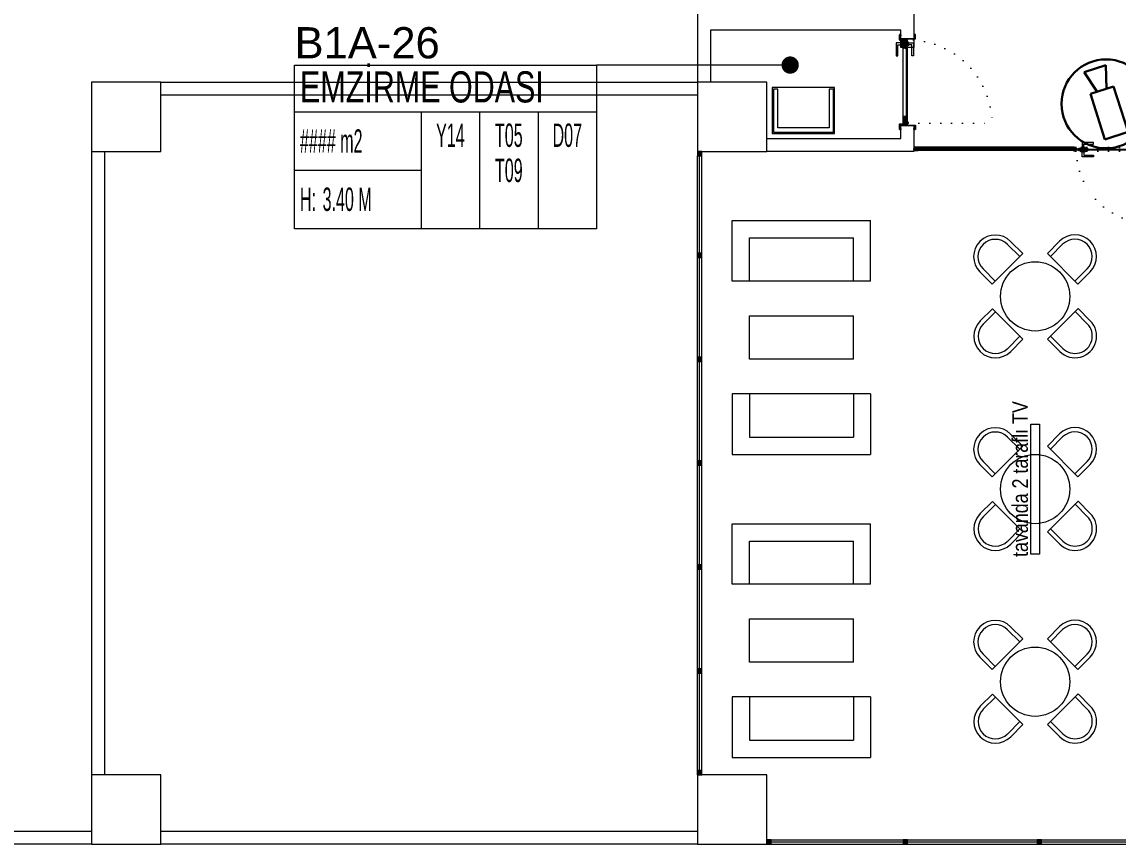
# Model space of a CAD drawing. Header units: metres. Extents: x -13933 to 152404, y -7861 to 21912.
# Drawn here: x 87022 to 88288, y 800 to 1749 of the extents above; entities that cross this region are included whole.
import ezdxf
from ezdxf.enums import TextEntityAlignment as Align

# ---------------------------------------------------------------- set-up
doc = ezdxf.new("R2010")
doc.units = ezdxf.units.M
doc.header["$LTSCALE"] = 100
doc.header["$MEASUREMENT"] = 0
for name, pattern in [('DASHDOT', [1, 0.5, -0.25, 0, -0.25]), ('DOT2', [0.125, 0, -0.125]), ('HIDDEN', [0.375, 0.25, -0.125])]:
    doc.linetypes.add(name, pattern=pattern)
doc.layers.get('0').update_dxf_attribs({"color": 9, "lineweight": 9})
for name, color, linetype, lineweight in [('0 @ 1', 9, 'Continuous', 9), ('00', 9, 'Continuous', 9), ('01', 9, 'Continuous', 9), ('05', 9, 'Continuous', 9), ('06C', 9, 'Continuous', 9), ('06C @ 1', 9, 'Continuous', 9), ('06D', 9, 'Continuous', 9), ('07K', 9, 'Continuous', 9), ('09', 9, 'Continuous', 9), ('10', 9, 'Continuous', 9), ('12', 9, 'Continuous', 9), ('15', 9, 'Continuous', 9), ('20', 9, 'DOT2', 9), ('21_mahal200', 9, 'Continuous', 9), ('E-DAHİLİ DOME KAMERA', 7, 'Continuous', 30)]:
    doc.layers.add(name, color=color, linetype=linetype, lineweight=lineweight)
doc.styles.add('Arial', font='arial.ttf', dxfattribs={"height": 2.5})
doc.styles.add('MuuM_TEXT-STANDART', font='ARIALN.TTF')
doc.dimstyles.new('MuuM_DIM200', dxfattribs={"dimscale": 20, "dimtxt": 2, "dimasz": 1, "dimexe": 1, "dimexo": 1, "dimgap": 1, "dimtad": 1, "dimdec": 1, "dimrnd": 0.5, "dimdsep": 46, "dimtxsty": 'MuuM_TEXT-STANDART', "dimblk": 'ARCHTICK', "dimcen": 0, "dimdle": 0.15, "dimclrd": 256, "dimclre": 256, "dimclrt": 256, "dimadec": 0, "dimazin": 0, "dimtfac": 5, "dimtdec": 1, "dimtix": 1, "dimtmove": 2, "dimatfit": 3, "dimldrblk": 'DOT', "dimfxl": 3, "dimfxlon": 1, "dimtolj": 1, "dimlwd": -1, "dimlwe": -1, "dimarcsym": 0})
pattern_1 = [(225, (-604.72494, -2171.82614), (-0.0883883476, 0.0883883476), []), (135, (-604.72494, -2171.82614), (0.0883883476, 0.0883883476), [])]

# ---------------------------------------------------------------- blocks, each defined once
blk = doc.blocks.new('100_DAHİLİ DOME KAMERA')
at = {"layer": 'E-DAHİLİ DOME KAMERA', "color": 4}
for p, q in [((-1.936, 0.715), (-1.936, -0.689)), ((0.82, 0.715), (-1.936, 0.715)), ((0.82, -0.689), (0.82, 0.715)), ((0.82, 0.294), (2.131, 0.668)), ((2.131, 0.668), (2.131, -0.643)), ((0.82, -0.268), (2.131, -0.643)), ((-1.936, -0.689), (0.82, -0.689))]:
    blk.add_line(p, q, dxfattribs=at)
at = {"layer": 'E-DAHİLİ DOME KAMERA', "color": 4, "linetype": 'Continuous'}
blk.add_circle((0, 0), 2.566, dxfattribs=at)
blk = doc.blocks.new('p-kolon_80x80')
blk.add_lwpolyline([(-40, -40), (40, -40), (40, 40), (-40, 40)], close=True)
blk = doc.blocks.new('1.Bod.Ara.Sitatik Elk')
at = {"layer": '01'}
for p in [(3000, -6990), (3700, -6990), (3000, -7790), (3700, -7790)]:
    blk.add_blockref('p-kolon_80x80', p, dxfattribs=at)
blk = doc.blocks.new('_ArchTick')
at = {"color": 0, "linetype": 'ByBlock', "const_width": 0.15}
blk.add_lwpolyline([(-0.5, -0.5), (0.5, 0.5)], dxfattribs=at)
blk = doc.blocks.new('_Dot')
at = {"color": 0, "linetype": 'ByBlock', "lineweight": -2}
blk.add_line((-0.5, 0), (-1, 0), dxfattribs=at)
at = {"color": 0, "linetype": 'ByBlock', "const_width": 0.5}
blk.add_lwpolyline([(-0.25, 0, 1), (0.25, 0, 1)], format="xyb", close=True, dxfattribs=at)
blk = doc.blocks.new('0_roomno2')
blk.add_lwpolyline([(19.375, -10.5), (0, -10.5), (0, 0), (19.375, 0)], close=True)
for points in [[(0, -3), (19.375, -3)], [(8.125, -3), (8.125, -10.5)], [(11.875, -3), (11.875, -10.5)], [(15.625, -3), (15.625, -10.5)], [(0, -6.75), (8.125, -6.75)]]:
    blk.add_lwpolyline(points)
at = {"style": 'MuuM_TEXT-STANDART', "width": 0.6}
blk.add_text('H:', height=1.5, dxfattribs=at).set_placement((0.35, -8.608), align=Align.MIDDLE_LEFT)
at = {"style": 'Arial'}
blk.add_attdef('ODANO', (0, 1.17), '', height=2, dxfattribs=at)
blk.add_attdef('MEKANADI', text='', height=2, dxfattribs=at).set_placement((0.35, -3), align=Align.BOTTOM_LEFT)
at = {"style": 'MuuM_TEXT-STANDART', "width": 0.6}
for tag, p in [('M2', (0.35, -4.875)), ('TEMIZTAVANYUKSEKLIGI', (1.8, -8.608))]:
    blk.add_attdef(tag, text='', height=1.5, dxfattribs=at).set_placement(p, align=Align.MIDDLE_LEFT)
for tag, p in [('YER01', (10, -4.5)), ('TAVAN01', (13.75, -4.5)), ('DUVAR01', (17.5, -4.5)), ('YER02', (10, -6.75)), ('TAVAN02', (13.75, -6.75)), ('DUVAR02', (17.5, -6.75)), ('YER03', (10, -9)), ('TAVAN03', (13.75, -9)), ('DUVAR03', (17.5, -9))]:
    blk.add_attdef(tag, text='', height=1.5, dxfattribs=at).set_placement(p, align=Align.MIDDLE_CENTER)
blk = doc.blocks.new('p-tef_porsche')
at = {"linetype": 'Continuous', "lineweight": 13}
for p, q in [((-160, -80), (-160, 80)), ((-90, 80), (-160, 80)), ((-90, 80), (-90, -80)), ((40, 80), (40, -80)), ((40, 80), (110, 80)), ((110, -80), (110, 80)), ((-140, -60), (-140, 60)), ((-90, 60), (-140, 60)), ((-50, -60), (-50, 60)), ((0, 60), (-50, 60)), ((0, 60), (0, -60)), ((40, 60), (90, 60)), ((90, -60), (90, 60)), ((-90, -60), (-140, -60)), ((0, -60), (-50, -60)), ((40, -60), (90, -60)), ((-90, -80), (-160, -80)), ((40, -80), (110, -80))]:
    blk.add_line(p, q, dxfattribs=at)
blk = doc.blocks.new('prf-10x10')
blk.add_lwpolyline([(-5, -5), (5, -5), (5, 5), (-5, 5)], close=True)
at = {"color": 255}
blk.add_solid([(-5, -5), (5, -5), (-5, 5), (5, 5)], dxfattribs=at)
at = {"layer": '10'}
blk.add_point((0, 0), dxfattribs=at)
blk = doc.blocks.new('p-dog-ser-720')
at = {"layer": '06D'}
for points in [[(0, 0), (0, 715)], [(5, 0), (5, 715)]]:
    blk.add_lwpolyline(points, dxfattribs=at)
at = {"layer": '15'}
blk.add_lwpolyline([(2.5, 0), (2.5, 715)], dxfattribs=at)
at = {"layer": '10', "xscale": 0.5, "yscale": 0.5, "rotation": 180}
for p in [(2.5, 717.5), (2.5, 600), (2.5, 480), (2.5, 360), (2.5, 240), (2.5, 120), (2.5, 2.5)]:
    blk.add_blockref('prf-10x10', p, dxfattribs=at)
blk = doc.blocks.new('p-dog-ser-620')
at = {"layer": '06D'}
for points in [[(-620, 5), (-5, 5)], [(-620, 0), (-5, 0)]]:
    blk.add_lwpolyline(points, dxfattribs=at)
at = {"layer": '15'}
blk.add_lwpolyline([(-620, 2.5), (-5, 2.5)], dxfattribs=at)
at = {"layer": '10', "xscale": 0.5, "yscale": 0.5, "rotation": 90}
for p in [(-617.5, 2.5), (-460, 2.5), (-305, 2.5), (-155, 2.5), (-2.5, 2.5)]:
    blk.add_blockref('prf-10x10', p, dxfattribs=at)
blk = doc.blocks.new('g-kapı kolu-p')
for points in [[(-5, 0.5), (5, 0.5), (5, 1.5), (-5, 1.5)], [(-2.7, 1.5), (2.7, 1.5), (2.7, 2.4), (-2.7, 2.4)], [(-5, -1.5), (5, -1.5), (5, -0.5), (-5, -0.5)], [(-2.7, -1.5), (2.7, -1.5), (2.7, -2.4), (-2.7, -2.4)]]:
    blk.add_lwpolyline(points, close=True)
for points in [[(11.8, 8.2), (-1, 8.2), (-1, 2.4), (0.9, 2.4), (0.9, 6.3), (11.8, 6.3), (11.8, 8.2)], [(11.8, -8.2), (-1, -8.2), (-1, -2.4), (0.9, -2.4), (0.9, -6.3), (11.8, -6.3), (11.8, -8.2)]]:
    blk.add_lwpolyline(points)
blk = doc.blocks.new('k-cambölme-kapı-p')
at = {"layer": '10'}
h = blk.add_hatch(dxfattribs=at)
h.set_pattern_fill('NET', color=256, angle=135, style=0)
h.set_pattern_definition([(135, (3753.7029, 560.85184), (-0.0883883476, -0.0883883476), []), (225, (3753.7029, 560.85184), (0.0883883476, -0.0883883476), [])])
h.paths.add_polyline_path([(2.1, -0.1), (2.1, 0), (2.1, 0), (2, 0.1), (2, 0.1), (2, 0.1), (2, 0.1), (2, -0.3), (1.9, -0.3), (1.9, -0.4), (1.9, -0.5), (1.7, -0.5), (1.8, -0.3), (1.7, -0.3), (1.5, -0.5), (1.4, -0.5), (1.6, -0.3), (1.6, -0.3), (1.5, -0.3), (1.3, -0.4), (1.3, -0.4), (1.3, -0.5), (1.3, -0.5), (1.3, -0.6), (1.3, -0.3), (1.3, -0.3), (1.2, -0.3), (1.2, -0.5), (1.2, -0.6), (1.2, -0.6), (1.3, -0.6), (3.5, -0.6), (3.5, -0.6), (3.4, -0.4), (3.4, -0.3), (3.4, -0.2), (3.4, -0.2), (3.4, -0.2), (2.7, -0.2), (2.7, -0.2), (2.9, -0.2, -1), (2.9, -0.2)])
h.paths.add_polyline_path([(2, -0.2), (2.1, -0.2), (2.1, -0.2), (2.1, -0.2), (2.1, -0.3), (2.9, -0.3), (2.9, -0.3), (2.6, -0.3), (2.5, -0.3), (2.5, -0.3), (2.5, -0.3), (2.5, -0.3), (2.5, -0.3), (2.4, -0.3), (2.4, -0.3), (2.1, -0.3), (2, -0.1), (2, -0.1), (2, -0.1)], flags=16)
h.paths.add_polyline_path([(2.4, -0.3), (2.5, -0.5), (2.1, -0.5), (2.1, -0.3)], flags=16)
h.paths.add_polyline_path([(2.6, -0.3), (2.9, -0.3), (2.9, -0.3), (3.3, -0.3, 0.166992), (3.3, -0.5), (2.7, -0.5), (2.6, -0.4)], flags=16)
h.paths.add_polyline_path([(3, -0.2), (3, -0.2), (3.3, -0.2, 0.10606), (3.3, -0.3), (3, -0.3)], flags=16)
h = blk.add_hatch(dxfattribs=at)
h.set_pattern_fill('NET', color=256, angle=135, style=0)
h.set_pattern_definition([(45, (474.94443, 2280.71206), (0.0883883476, -0.0883883476), []), (315, (474.94443, 2280.71206), (-0.0883883476, -0.0883883476), [])])
h.paths.add_polyline_path([(87.3, -0.2), (87.3, -0.2), (87.1, -0.2, 1), (87.1, -0.2), (87.9, -0.2), (87.9, 0), (87.9, 0), (88, 0.1), (88, 0.1), (88, 0.1), (88, -0.3), (88.1, -0.3), (88.1, -0.4), (88.1, -0.5), (88.3, -0.5), (88.2, -0.3), (88.3, -0.3), (88.5, -0.5), (88.6, -0.5), (88.4, -0.3), (88.4, -0.3), (88.5, -0.3), (88.7, -0.4), (88.7, -0.4), (88.7, -0.5), (88.7, -0.5), (88.7, -0.6), (88.7, -0.3), (88.7, -0.3), (88.8, -0.3), (88.8, -0.5), (88.8, -0.6), (88.8, -0.6), (88.7, -0.6), (86.5, -0.6), (86.5, -0.6), (86.6, -0.4), (86.6, -0.3), (86.6, -0.2), (86.6, -0.2), (86.6, -0.2)])
h.paths.add_polyline_path([(87.3, -0.5), (87.4, -0.4), (87.4, -0.3), (87.1, -0.3), (87.1, -0.3), (87, -0.3), (87, -0.3), (87, -0.2), (87, -0.2), (86.7, -0.2, -0.292264), (86.7, -0.5)], flags=16)
h.paths.add_polyline_path([(87.5, -0.5), (87.6, -0.5), (87.5, -0.4)], flags=16)
h.paths.add_polyline_path([(87.6, -0.4), (87.7, -0.5), (87.9, -0.5), (87.9, -0.3), (87.6, -0.3)], flags=16)
h.paths.add_polyline_path([(87.6, -0.5), (87.7, -0.6), (87.7, -0.5)], flags=16)
for points in [[(2, -0.3), (2, 2.1), (2.1, 2.1), (2.1, 2.3, 0.414214), (1.9, 2.4), (0.1, 2.4, 0.414214), (0, 2.4), (0, -2.4, 0.414214), (0.1, -2.4), (2.1, -2.4), (2.1, -2.3), (2.1, -2.2), (2.1, -2.2), (2.1, -2.2), (2.1, -2.2), (2.1, -2.2), (2.1, -0.9)], [(88, -0.3), (88, 2.1), (87.9, 2.1), (87.9, 2.3, -0.414214), (88.1, 2.4), (89.9, 2.4, -0.414214), (90, 2.4), (90, -2.4, -0.414214), (89.9, -2.4), (87.9, -2.4), (87.9, -2.3), (87.9, -2.2), (87.9, -2.2), (87.9, -2.2), (87.9, -2.2), (87.9, -2.2), (87.9, -0.9)], [(1.5, -0.3), (1.3, -0.4), (1.3, -0.4), (1.3, -0.5), (1.3, -0.5), (1.3, -0.6), (1.3, -0.3), (1.3, -0.3), (1.2, -0.3), (1.2, -0.5), (1.2, -0.6), (1.2, -0.6), (1.3, -0.6), (3.5, -0.6), (3.5, -0.6), (3.4, -0.4), (3.4, -0.3), (3.4, -0.2), (3.4, -0.2), (3.4, -0.2), (2.7, -0.2), (2.7, -0.2), (2.9, -0.2, -1), (2.9, -0.2, -1)], [(88.5, -0.3), (88.7, -0.4), (88.7, -0.4), (88.7, -0.5), (88.7, -0.5), (88.7, -0.6), (88.7, -0.3), (88.7, -0.3), (88.8, -0.3), (88.8, -0.5), (88.8, -0.6), (88.8, -0.6), (88.7, -0.6), (86.5, -0.6), (86.5, -0.6), (86.6, -0.4), (86.6, -0.3), (86.6, -0.2), (86.6, -0.2), (86.6, -0.2), (87.3, -0.2), (87.3, -0.2), (87.1, -0.2, 1), (87.1, -0.2, 1)], [(86.7, -0.5), (87.3, -0.5), (87.4, -0.4), (87.4, -0.3), (87.1, -0.3), (87.1, -0.3), (87, -0.3), (87, -0.3), (87, -0.2), (87, -0.2), (86.7, -0.2, 1)]]:
    blk.add_lwpolyline(points, format="xyb", dxfattribs=at)
at = {"layer": '10', "linetype": 'DASHDOT', "ltscale": 0.05}
for points in [[(3.2, 3.6), (0.2, 3.6)], [(1.7, 2.1), (1.7, 4.9)], [(6.1, 1.4), (6.1, -0.5)]]:
    blk.add_lwpolyline(points, dxfattribs=at)
at = {"layer": '10'}
for points in [[(1.8, 2.3), (0.2, 2.3), (0.2, 2), (0.4, 2), (0.4, 1.9), (0.2, 1.9), (0.2, 1.2), (0.4, 1.2), (0.4, -0.4), (0.2, -0.4), (0.2, -1.2), (0.4, -1.2), (0.4, -1.4), (0.2, -1.4), (0.2, -2.2), (1.8, -2.2), (1.8, -1.7), (1.6, -1.7), (1.6, -1.6), (1.8, -1.6), (1.8, -1.4), (1.6, -1.4), (1.6, -1.2), (1.7, -1.2), (1.7, -0.8), (1.1, -0.8), (1.1, -0.1), (1.5, -0.1), (1.5, 1.9), (1.6, 2), (1.8, 2), (1.8, 2.3)], [(0.7, 3.6), (0.7, 2.4)], [(0.7, 2.3), (0.7, -0.2), (1.1, -0.2)], [(1.1, 2.4), (1.1, 2.9)], [(1.1, -0.1), (1.1, 2.3)], [(1.5, 1.9), (1.1, 1.9)], [(1.2, 1.9), (1.2, -0.1)], [(2.9, -0.2), (2.1, -0.1), (2.1, 0), (2.1, 0), (2, 0.1), (2, 0.1), (2, 0.1), (2, 0.1)], [(3.8, 0.9), (2.6, 3.2)], [(4.1, 1.3), (2.7, 4)], [(8.1, 0.9), (8.1, 1.3), (4.1, 1.3)], [(5.3, 0.9), (5.3, -0.2)], [(5.5, 1.3), (5.8, 1), (5.8, 0.9)], [(5.6, 0.9), (5.6, -0.2)], [(6.8, 1.3), (6.5, 1), (6.5, 0.9)], [(6.7, 0.9), (6.7, -0.2)], [(7, 0.9), (7, -0.2)], [(87.1, -0.2), (87.9, -0.2), (87.9, 0), (87.9, 0), (88, 0.1), (88, 0.1), (88, 0.1)], [(88.2, 2.3), (89.8, 2.3), (89.8, 2), (89.6, 2), (89.6, 1.9), (89.8, 1.9), (89.8, 1.2), (89.6, 1.2), (89.6, -0.4), (89.8, -0.4), (89.8, -1.2), (89.6, -1.2), (89.6, -1.4), (89.8, -1.4), (89.8, -2.2), (88.2, -2.2), (88.2, -1.7), (88.4, -1.7), (88.4, -1.6), (88.2, -1.6), (88.2, -1.4), (88.4, -1.4), (88.4, -1.2), (88.3, -1.2), (88.3, -0.8), (88.9, -0.8), (88.9, -0.1), (88.5, -0.1), (88.5, 1.9), (88.4, 2), (88.2, 2), (88.2, 2.3)], [(2.1, -0.9), (3.6, -0.9), (3.6, -0.6), (1.2, -0.6), (1.2, -0.3), (2, -0.3)], [(1.6, -0.3), (1.6, -0.3), (1.4, -0.5), (1.5, -0.5), (1.7, -0.3)], [(1.8, -0.3), (1.7, -0.5), (1.9, -0.5), (1.9, -0.4), (1.9, -0.3)], [(3.3, -0.5), (2.7, -0.5), (2.6, -0.4), (2.6, -0.3), (2.9, -0.3), (2.9, -0.3)], [(3.3, -0.3), (3.3, -0.3), (2.9, -0.3)], [(3, -0.3), (3, -0.2), (3, -0.2), (3.3, -0.2)], [(3, -0.3), (3.3, -0.3), (3.3, -0.3)], [(4.1, -0.2), (4.1, -0.5), (8.1, -0.5)], [(8.1, -0.5), (8.1, -0.2)], [(87.9, -0.9), (86.4, -0.9), (86.4, -0.6), (88.8, -0.6), (88.8, -0.3), (88, -0.3)], [(87.6, -0.5), (87.5, -0.4), (87.5, -0.5), (87.6, -0.5)], [(88.2, -0.3), (88.3, -0.5), (88.1, -0.5), (88.1, -0.4), (88.1, -0.3)], [(88.4, -0.3), (88.4, -0.3), (88.6, -0.5), (88.5, -0.5), (88.3, -0.3)]]:
    blk.add_lwpolyline(points, dxfattribs=at)
for points in [[(2, -0.1), (2, -0.1), (2, -0.2), (2.1, -0.2), (2.1, -0.2), (2.1, -0.2), (2.1, -0.3), (2.9, -0.3), (2.9, -0.3), (2.6, -0.3), (2.5, -0.3), (2.5, -0.3), (2.5, -0.3), (2.5, -0.3), (2.5, -0.3), (2.4, -0.3), (2.4, -0.3), (2.1, -0.3), (2, -0.1)], [(2.1, -0.5), (2.1, -0.3), (2.4, -0.3), (2.5, -0.5), (2.5, -0.5)], [(87.9, -0.5), (87.9, -0.3), (87.6, -0.3), (87.6, -0.4), (87.7, -0.5)], [(87.6, -0.5), (87.7, -0.5), (87.7, -0.6)]]:
    blk.add_lwpolyline(points, close=True, dxfattribs=at)
blk.add_circle((1.7, 3.7), 1.02, dxfattribs=at)
for centre, start, end in [((3.6, -0.4), 148.8979, 173.1144), ((3.6, -0.4), 176.143, 214.0649), ((86.4, -0.4), 325.9351, 31.1021)]:
    blk.add_arc(centre, 0.322, start, end, dxfattribs=at)
at = {"layer": '15', "linetype": 'DOT2'}
blk.add_lwpolyline([(2.5, 0.4), (2.5, 85.4)], dxfattribs=at)
at = {"layer": '15'}
blk.add_lwpolyline([(2.6, 0.9), (87.4, 0.9), (87.5, 0.8), (87.5, -0.1), (87.4, -0.2), (2.6, -0.2), (2.6, -0.2), (2.5, -0.1), (2.5, 0.8), (2.6, 0.9)], dxfattribs=at)
at = {"layer": '15', "linetype": 'DOT2'}
blk.add_arc((2.5, 0.4), 85, 0, 90, dxfattribs=at)
at = {"layer": '20'}
for p, q in [((87.9, 2.4), (2.1, 2.4)), ((87.9, 2.1), (2.1, 2.1)), ((87.9, -2.2), (2.1, -2.2)), ((87.9, -2.4), (2.1, -2.4))]:
    blk.add_line(p, q, dxfattribs=at)
at = {"layer": '06C', "xscale": -1}
blk.add_blockref('g-kapı kolu-p', (79.6, 0.4), dxfattribs=at)
blk = doc.blocks.new('p-strahle-alüminyumdoğramaprofili')
at = {"layer": '10'}
h = blk.add_hatch(dxfattribs=at)
h.set_pattern_fill('NET', color=256, angle=315, style=0)
h.set_pattern_definition(pattern_1)
h.paths.add_polyline_path([(-4.6, 2.6), (-4.7, 2.6), (-4.7, 2.8), (-4.7, 2.8), (-4.7, 2.8), (-4.7, 2.9), (-5, 2.9), (-5, 2.8), (-4.9, 2.8), (-5, 2.6), (-5.1, 2.7), (-5.2, 2.3), (-5.1, 2.3), (-5.1, 2.3), (-5, 2.5, 0.2599), (-4.9, 2.3), (-4.7, 2.3, 0.382682)])
h.paths.add_polyline_path([(-4.9, 2.5), (-4.7, 2.5, -2.16717)], flags=16)
h = blk.add_hatch(dxfattribs=at)
h.set_pattern_fill('NET', color=256, angle=315, style=0)
h.set_pattern_definition(pattern_1)
h.paths.add_polyline_path([(-4.6, 0.9), (-4.7, 0.9), (-4.7, 0.8), (-4.7, 0.7), (-4.7, 0.7), (-4.7, 0.6), (-5, 0.6), (-5, 0.7), (-4.9, 0.7), (-5, 0.9), (-5.1, 0.9), (-5.2, 1.2), (-5.1, 1.2), (-5.1, 1.2), (-5, 1, -0.2599), (-4.9, 1.2), (-4.7, 1.2, -0.382682)])
h.paths.add_polyline_path([(-4.9, 1), (-4.7, 1, 2.16717)], flags=16)
h = blk.add_hatch(dxfattribs=at)
h.set_pattern_fill('NET', color=256, angle=315, style=0)
h.set_pattern_definition([(225, (-608.45214, -2173.53612), (-0.0883883476, 0.0883883476), []), (135, (-608.45214, -2173.53612), (0.0883883476, 0.0883883476), [])])
h.paths.add_polyline_path([(-3.5, 2.3), (-3.5, 2.6), (-4.5, 2.6), (-4.5, 2.3)])
h = blk.add_hatch(dxfattribs=at)
h.set_pattern_fill('NET', color=256, angle=315, style=0)
h.set_pattern_definition([(225, (-608.45214, -2180.04526), (-0.0883883476, 0.0883883476), []), (135, (-608.45214, -2180.04526), (0.0883883476, 0.0883883476), [])])
h.paths.add_polyline_path([(-3.5, 0.9), (-3.5, 1.2), (-4.5, 1.2), (-4.5, 0.9)])
h = blk.add_hatch(dxfattribs=at)
h.set_pattern_fill('NET', color=256, angle=315, style=0)
h.set_pattern_definition([(225, (-629.50454, -2177.58922), (-0.0883883476, 0.0883883476), []), (135, (-629.50454, -2177.58922), (0.0883883476, 0.0883883476), [])])
h.paths.add_polyline_path([(0, 0.7), (0, 1.7), (-0.2, 1.7), (-0.2, 0.7)])
for points in [[(-5.1, 2.7), (-5.2, 2.3)], [(-5.1, 0.9), (-5.2, 1.2)], [(-4.9, 3.6), (-4.9, 3.2), (-4.6, 3.2), (-4.6, 2.9), (-4.5, 2.9), (-4.6, 2.6), (-4.7, 2.6), (-4.7, 2.8), (-4.7, 2.8), (-4.7, 2.8), (-4.7, 3), (-5, 3), (-5, 2.8), (-4.9, 2.8), (-5, 2.6), (-5.1, 2.7), (-5.1, 3.8), (-0.1, 3.8)], [(-5, 2.5), (-5.1, 2.3), (-5.1, 2.3)], [(-5, 1), (-5.1, 1.2), (-5.1, 1.2)], [(-4.7, 2.9), (-5, 2.9)], [(-4.7, 0.6), (-5, 0.6)], [(-2.8, 0.2), (-2.7, 0.2), (-2.7, 0), (-4.9, 0), (-4.9, 0.2), (-4.6, 0.2), (-4.6, 0.7), (-2.7, 0.7)], [(-4.5, 2.9), (-4.5, 2.9), (-4.5, 2.3)], [(-4.5, 0.9), (-4.5, 0.9), (-4.5, 1.3)], [(-3.5, 2.3), (-3.5, 2.6)], [(-3.5, 1.3), (-3.5, 0.9)], [(-2.1, 0.9), (-2.1, 2.6)], [(-0.2, 0.7), (0, 0.7), (0, 1.7)], [(-0.2, 1.7), (0, 1.7)]]:
    blk.add_lwpolyline(points, dxfattribs=at)
for points in [[(-0.2, 2.7), (-0.2, 2.2), (0, 2.2), (0, 2.1), (-0.2, 2.1), (-0.2, 0.4), (0, 0.4), (0, 0), (-0.1, 0), (-0.1, -0.2), (-5.1, -0.2), (-5.1, 0.9), (-5, 0.9), (-4.9, 0.7), (-5, 0.7), (-5, 0.3), (-4.7, 0.3), (-4.7, 0.9), (-4.6, 0.9), (-4.5, 0.9), (-1.3, 0.9), (-1.2, 1.2), (-0.9, 1.2), (-0.9, 0.6), (-0.6, 0.6), (-0.6, 2.7)], [(-2, 0.8), (-1.4, 0.8), (-1.4, 0.1), (-1.3, 0), (-1.3, 0), (-2.1, 0), (-2.1, 0.1), (-2, 0.2)]]:
    blk.add_lwpolyline(points, close=True, dxfattribs=at)
for points in [[(-0.6, 3.3), (-0.6, 3.6), (-4.9, 3.6), (-4.9, 3.6, 0.561743), (-5, 3.7, 0.595966), (-4.9, 3.6, -2.204878)], [(-4.7, 2.5), (-4.9, 2.5, 1)], [(-4.7, 1), (-4.9, 1, -1)], [(-4.6, 2.9), (-4.5, 3.4, -0.833203), (-4.2, 3.4, -0.447088)], [(-4.5, 2.6), (-1.2, 2.6, -0.414214), (-0.9, 2.2), (-0.9, 1.2)], [(-4.2, 3.4), (-4.2, 3, 0.414214), (-4.1, 2.9), (-0.8, 2.9), (-0.8, 3.6)], [(-2.7, 0.7), (-2.7, 0.3), (-2.8, 0.3, 1), (-2.8, 0.2, -1)], [(-0.1, 3.8), (-0.1, 3.6), (-0.5, 3.6), (-0.5, 3.1, -1), (-0.7, 3.1)], [(-0.7, 3.1, -0.305404), (-0.6, 3.3, -5.773092)]]:
    blk.add_lwpolyline(points, format="xyb", dxfattribs=at)
for centre, radius, start, end in [((-4.7, 2.5), 0.253, 168.6676, 234.1258), ((-4.7, 1.1), 0.253, 125.8742, 191.3324), ((-4.8, 2.4), 0.125, 139.5402, 40.4598), ((-4.8, 1.1), 0.125, 319.5402, 220.4598), ((-4.8, 2.5), 0.273, 305.9738, 36.4289), ((-4.8, 1), 0.273, 323.5711, 54.0262)]:
    blk.add_arc(centre, radius, start, end, dxfattribs=at)
blk = doc.blocks.new('*U1016')
at = {"layer": '06D'}
for points in [[(5, 4), (180, 4)], [(5, 0), (180, 0)]]:
    blk.add_lwpolyline(points, dxfattribs=at)
at = {"layer": '15'}
for points in [[(2, 2.5), (183, 2.5)], [(183, 1.5), (2, 1.5)]]:
    blk.add_lwpolyline(points, dxfattribs=at)
at = {"layer": '0 @ 1', "linetype": 'Continuous', "xscale": -1}
blk.add_blockref('p-strahle-alüminyumdoğramaprofili', (-0.1, 0.2), dxfattribs=at)
at = {"layer": '0 @ 1', "linetype": 'Continuous'}
blk.add_blockref('p-strahle-alüminyumdoğramaprofili', (185.1, 0.2), dxfattribs=at)
blk = doc.blocks.new('p-kapı kolu')
for points in [[(2.2, 0), (2.2, -1.25), (-2.2, -1.25), (-2.2, 0), (2.2, 0)], [(1.225, -1.25), (1.225, -7.5), (-13.775, -7.5), (-13.775, -5.625), (-1.025, -5.625), (-1.025, -5.625), (-1.025, -1.25), (1.225, -1.25)]]:
    blk.add_lwpolyline(points)
blk = doc.blocks.new('K-AH-01')
at = {"layer": '09'}
h = blk.add_hatch(dxfattribs=at)
h.set_pattern_fill('LOGEND', color=256, scale=10, style=0)
h.set_pattern_definition([(7e-15, (-3944.073, -2726.897), (10, 10), [3, -7]), (7e-15, (-3944.073, -2726.397), (10, 10), [3, -7]), (7e-15, (-3943.573, -2725.397), (10, 10), [2, -8]), (7e-15, (-3943.073, -2724.397), (10, 10), [1.5, -8.5]), (7e-15, (-3943.073, -2723.397), (10, 10), [1, -9]), (7e-15, (-3945.573, -2722.397), (10, 10), [0.5, -2.5, 0.5, -6.5]), (7e-15, (-3944.073, -2721.897), (10, 10), [0.5, -4, 1.5, -4]), (7e-15, (-3942.073, -2721.397), (10, 10), [0.5, -0.5, 0.5, -8.5]), (7e-15, (-3942.573, -2720.897), (10, 10), [0.5, -9.5]), (7e-15, (-3943.073, -2719.897), (10, 10), [1.5, -8.5]), (7e-15, (-3943.073, -2718.897), (10, 10), [2, -8]), (7e-15, (-3943.573, -2717.897), (10, 10), [2.5, -3, 0.5, -4]), (90, (-3947.573, -2723.897), (-10, 10), [0.5, -1, 2.5, -6]), (90, (-3947.073, -2722.897), (-10, 10), [0.5, -0.5, 1.5, -7.5]), (90, (-3946.573, -2718.897), (-10, 10), [1, -9]), (90, (-3946.073, -2722.897), (-10, 10), [2, -3, 0.5, -4.5]), (90, (-3945.573, -2717.397), (-10, 10), [0.5, -9.5]), (90, (-3945.073, -2722.397), (-10, 10), [1.5, -8.5]), (90, (-3944.073, -2721.897), (-10, 10), [1, -9]), (90, (-3943.073, -2721.897), (-10, 10), [0.5, -1.5, 1.5, -6.5]), (90, (-3942.573, -2721.397), (-10, 10), [0.5, -9.5]), (90, (-3942.073, -2723.397), (-10, 10), [1.4, -8.6]), (90, (-3941.573, -2725.397), (-10, 10), [1, -9]), (90, (-3940.573, -2721.397), (-10, 10), [0.5, -9.5]), (90, (-3939.573, -2721.897), (-10, 10), [1.5, -8.5]), (90, (-3938.573, -2721.897), (-10, 10), [1.5, -8.5]), (45, (-3940.073, -2725.8966), (1e-15, 10), [0.7071, -0.7071, 0.7071, -12.020836]), (45, (-3942.073, -2723.3966), (1e-15, 10), [1.4142, -12.727936]), (45, (-3946.073, -2718.3966), (1e-15, 10), [1.4142, -12.727936]), (45, (-3944.073, -2720.8966), (1e-15, 10), [1.4142, -12.727936]), (45, (-3943.573, -2722.8966), (1e-15, 10), [1.4142, -12.727936]), (45, (-3940.573, -2724.8966), (1e-15, 10), [1.4142, -12.727936]), (45, (-3941.573, -2724.3966), (1e-15, 10), [2.12132, -12.020816]), (45, (-3944.573, -2719.8966), (1e-15, 10), [0.7071, -13.435036]), (45, (-3945.073, -2718.8966), (1e-15, 10), [0.7071, -13.435036]), (45, (-3941.073, -2718.8966), (1e-15, 10), [0.7071, -13.435036]), (45, (-3945.073, -2723.8966), (1e-15, 10), [0.7071, -13.435036]), (45, (-3939.573, -2720.3966), (1e-15, 10), [0.7071, -13.435036]), (45, (-3943.073, -2721.3966), (1e-15, 10), [0.7071, -13.435036]), (45, (-3942.073, -2720.3966), (1e-15, 10), [0.7071, -13.435036]), (135, (-3942.573, -2722.3966), (-10, 1e-15), [0.7071, -0.7071, 2.12132, -10.606616]), (135, (-3941.073, -2722.3966), (-10, 1e-15), [0.7071, -13.435036]), (135, (-3941.073, -2725.8966), (-10, 1e-15), [0.7071, -13.435036]), (135, (-3943.073, -2723.3966), (-10, 1e-15), [0.7071, -13.435036]), (135, (-3941.573, -2721.3966), (-10, 1e-15), [0.7071, -13.435036]), (135, (-3944.073, -2723.8966), (-10, 1e-15), [0.7071, -13.435036]), (135, (-3940.073, -2723.8966), (-10, 1e-15), [0.7071, -13.435036]), (135, (-3947.073, -2726.8966), (-10, 1e-15), [0.7071, -13.435036]), (135, (-3946.573, -2726.3966), (-10, 1e-15), [1.4142, -12.727936]), (135, (-3946.073, -2725.8966), (-10, 1e-15), [1.4142, -12.727936]), (135, (-3945.073, -2725.8966), (-10, 1e-15), [1.4142, -12.727936]), (135, (-3944.573, -2724.8966), (-10, 1e-15), [1.4142, -12.727936]), (135, (-3940.573, -2720.8966), (-10, 1e-15), [1.4142, -12.727936]), (135, (-3938.573, -2725.8966), (-10, 1e-15), [1.4142, -12.727936]), (135, (-3938.073, -2717.8966), (-10, 1e-15), [1.4142, -12.727936]), (135, (-3938.073, -2718.8966), (-10, 1e-15), [1.4142, -12.727936]), (135, (-3939.073, -2719.3966), (-10, 1e-15), [1.4142, -12.727936]), (135, (-3946.073, -2719.3966), (-10, 1e-15), [2.12132, -12.020816]), (135, (-3939.573, -2720.3966), (-10, 1e-15), [2.12132, -12.020816]), (26.56505, (-3945.0727, -2717.3966), (10, 4e-09), [1.118, -21.24268]), (26.56505, (-3945.0727, -2722.3966), (10, 4e-09), [1.118, -21.24268]), (26.56505, (-3944.0727, -2719.3966), (10, 4e-09), [1.118, -21.24268]), (26.56505, (-3941.0727, -2726.3966), (10, 4e-09), [1.118, -21.24268]), (26.56505, (-3941.5727, -2725.3966), (10, 4e-09), [1.118, -21.24268]), (26.56505, (-3944.5727, -2723.3966), (10, 4e-09), [1.118, -21.24268]), (26.56505, (-3944.5727, -2718.3966), (10, 4e-09), [1.118, -21.24268]), (26.56505, (-3941.5727, -2721.3966), (10, 4e-09), [2.236, -20.12468]), (63.43495, (-3941.5727, -2719.8966), (5e-10, 10), [1.118, -21.24268]), (63.43495, (-3940.0727, -2722.8966), (5e-10, 10), [1.118, -21.24268]), (63.43495, (-3945.0727, -2720.8966), (5e-10, 10), [1.118, -21.24268]), (63.43495, (-3947.0727, -2720.3966), (5e-10, 10), [1.118, -21.24268]), (63.43495, (-3941.0727, -2722.3966), (5e-10, 10), [1.118, -21.24268]), (63.43495, (-3942.0727, -2722.3966), (5e-10, 10), [1.118, -21.24268]), (63.43495, (-3946.0727, -2720.8966), (5e-10, 10), [2.236, -20.12468]), (63.43495, (-3938.5727, -2724.3966), (5e-10, 10), [2.236, -20.12468]), (63.43495, (-3939.5727, -2723.8966), (5e-10, 10), [2.236, -20.12468]), (116.56505, (-3947.5727, -2725.3966), (-4e-09, 10), [1.118, -21.24268]), (116.56505, (-3947.5727, -2719.8966), (-4e-09, 10), [1.118, -21.24268]), (116.56505, (-3945.5727, -2726.8966), (-4e-09, 10), [1.118, -21.24268]), (116.56505, (-3946.5727, -2717.8966), (-4e-09, 10), [1.118, -21.24268]), (116.56505, (-3945.5727, -2723.8966), (-4e-09, 10), [1.118, -21.24268]), (116.56505, (-3943.5727, -2722.8966), (-4e-09, 10), [1.118, -21.24268]), (116.56505, (-3942.5727, -2720.8966), (-4e-09, 10), [1.118, -21.24268]), (116.56505, (-3947.0727, -2724.8966), (3.2e-06, 10.0000016), [1.118, -21.24268]), (116.56505, (-3944.5727, -2723.3966), (-4e-09, 10), [1.118, -21.24268]), (116.56505, (-3941.5727, -2724.3966), (-4e-09, 10), [1.118, -21.24268]), (116.56505, (-3940.5727, -2723.3966), (-4e-09, 10), [1.118, -21.24268]), (116.56505, (-3938.5727, -2720.3966), (-4e-09, 10), [1.118, -21.24268]), (116.56505, (-3946.0727, -2717.3966), (-4e-09, 10), [1.118, -21.24268]), (116.56505, (-3947.5727, -2717.8966), (-4e-09, 10), [2.236, -20.12468]), (116.56505, (-3946.0727, -2724.8966), (-4e-09, 10), [2.236, -20.12468]), (153.43495, (-3947.5727, -2726.3966), (-10, 5e-10), [1.118, -21.24268]), (153.43495, (-3939.0727, -2726.8966), (-10, 5e-10), [1.118, -21.24268]), (153.43495, (-3939.5727, -2721.8966), (-10, 5e-10), [1.118, -21.24268]), (153.43495, (-3943.5727, -2725.3966), (-10, 5e-10), [1.118, -21.24268]), (153.43495, (-3944.0727, -2726.3966), (-10, 5e-10), [1.118, -21.24268]), (153.43495, (-3943.0727, -2724.3966), (-10, 5e-10), [1.118, -21.24268]), (153.43495, (-3940.0727, -2718.3966), (-10, 5e-10), [1.118, -21.24268]), (153.43495, (-3939.0727, -2717.8966), (-10, 5e-10), [2.236, -20.12468])])
h.paths.add_polyline_path([(10.8, 6.5), (10.8, 2.5), (0.8, 2.5), (0.8, 6.5)])
h = blk.add_hatch(dxfattribs=at)
h.set_pattern_fill('LOGEND', color=256, scale=10, style=0)
h.set_pattern_definition([(7e-15, (-3938.781, -2726.897), (10, 10), [3, -7]), (7e-15, (-3938.781, -2726.397), (10, 10), [3, -7]), (7e-15, (-3938.281, -2725.397), (10, 10), [2, -8]), (7e-15, (-3937.781, -2724.397), (10, 10), [1.5, -8.5]), (7e-15, (-3937.781, -2723.397), (10, 10), [1, -9]), (7e-15, (-3940.281, -2722.397), (10, 10), [0.5, -2.5, 0.5, -6.5]), (7e-15, (-3938.781, -2721.897), (10, 10), [0.5, -4, 1.5, -4]), (7e-15, (-3936.781, -2721.397), (10, 10), [0.5, -0.5, 0.5, -8.5]), (7e-15, (-3937.281, -2720.897), (10, 10), [0.5, -9.5]), (7e-15, (-3937.781, -2719.897), (10, 10), [1.5, -8.5]), (7e-15, (-3937.781, -2718.897), (10, 10), [2, -8]), (7e-15, (-3938.281, -2717.897), (10, 10), [2.5, -3, 0.5, -4]), (90, (-3942.281, -2723.897), (-10, 10), [0.5, -1, 2.5, -6]), (90, (-3941.781, -2722.897), (-10, 10), [0.5, -0.5, 1.5, -7.5]), (90, (-3941.281, -2718.897), (-10, 10), [1, -9]), (90, (-3940.781, -2722.897), (-10, 10), [2, -3, 0.5, -4.5]), (90, (-3940.281, -2717.397), (-10, 10), [0.5, -9.5]), (90, (-3939.781, -2722.397), (-10, 10), [1.5, -8.5]), (90, (-3938.781, -2721.897), (-10, 10), [1, -9]), (90, (-3937.781, -2721.897), (-10, 10), [0.5, -1.5, 1.5, -6.5]), (90, (-3937.281, -2721.397), (-10, 10), [0.5, -9.5]), (90, (-3936.781, -2723.397), (-10, 10), [1.4, -8.6]), (90, (-3936.281, -2725.397), (-10, 10), [1, -9]), (90, (-3935.281, -2721.397), (-10, 10), [0.5, -9.5]), (90, (-3934.281, -2721.897), (-10, 10), [1.5, -8.5]), (90, (-3933.281, -2721.897), (-10, 10), [1.5, -8.5]), (45, (-3934.781, -2725.8966), (1e-15, 10), [0.7071, -0.7071, 0.7071, -12.020836]), (45, (-3936.781, -2723.3966), (1e-15, 10), [1.4142, -12.727936]), (45, (-3940.781, -2718.3966), (1e-15, 10), [1.4142, -12.727936]), (45, (-3938.781, -2720.8966), (1e-15, 10), [1.4142, -12.727936]), (45, (-3938.281, -2722.8966), (1e-15, 10), [1.4142, -12.727936]), (45, (-3935.281, -2724.8966), (1e-15, 10), [1.4142, -12.727936]), (45, (-3936.281, -2724.3966), (1e-15, 10), [2.12132, -12.020816]), (45, (-3939.281, -2719.8966), (1e-15, 10), [0.7071, -13.435036]), (45, (-3939.781, -2718.8966), (1e-15, 10), [0.7071, -13.435036]), (45, (-3935.781, -2718.8966), (1e-15, 10), [0.7071, -13.435036]), (45, (-3939.781, -2723.8966), (1e-15, 10), [0.7071, -13.435036]), (45, (-3934.281, -2720.3966), (1e-15, 10), [0.7071, -13.435036]), (45, (-3937.781, -2721.3966), (1e-15, 10), [0.7071, -13.435036]), (45, (-3936.781, -2720.3966), (1e-15, 10), [0.7071, -13.435036]), (135, (-3937.281, -2722.3966), (-10, 1e-15), [0.7071, -0.7071, 2.12132, -10.606616]), (135, (-3935.781, -2722.3966), (-10, 1e-15), [0.7071, -13.435036]), (135, (-3935.781, -2725.8966), (-10, 1e-15), [0.7071, -13.435036]), (135, (-3937.781, -2723.3966), (-10, 1e-15), [0.7071, -13.435036]), (135, (-3936.281, -2721.3966), (-10, 1e-15), [0.7071, -13.435036]), (135, (-3938.781, -2723.8966), (-10, 1e-15), [0.7071, -13.435036]), (135, (-3934.781, -2723.8966), (-10, 1e-15), [0.7071, -13.435036]), (135, (-3941.781, -2726.8966), (-10, 1e-15), [0.7071, -13.435036]), (135, (-3941.281, -2726.3966), (-10, 1e-15), [1.4142, -12.727936]), (135, (-3940.781, -2725.8966), (-10, 1e-15), [1.4142, -12.727936]), (135, (-3939.781, -2725.8966), (-10, 1e-15), [1.4142, -12.727936]), (135, (-3939.281, -2724.8966), (-10, 1e-15), [1.4142, -12.727936]), (135, (-3935.281, -2720.8966), (-10, 1e-15), [1.4142, -12.727936]), (135, (-3933.281, -2725.8966), (-10, 1e-15), [1.4142, -12.727936]), (135, (-3932.781, -2717.8966), (-10, 1e-15), [1.4142, -12.727936]), (135, (-3932.781, -2718.8966), (-10, 1e-15), [1.4142, -12.727936]), (135, (-3933.781, -2719.3966), (-10, 1e-15), [1.4142, -12.727936]), (135, (-3940.781, -2719.3966), (-10, 1e-15), [2.12132, -12.020816]), (135, (-3934.281, -2720.3966), (-10, 1e-15), [2.12132, -12.020816]), (26.56505, (-3939.7813, -2717.3966), (10, 4e-09), [1.118, -21.24268]), (26.56505, (-3939.7813, -2722.3966), (10, 4e-09), [1.118, -21.24268]), (26.56505, (-3938.7813, -2719.3966), (10, 4e-09), [1.118, -21.24268]), (26.56505, (-3935.7813, -2726.3966), (10, 4e-09), [1.118, -21.24268]), (26.56505, (-3936.2813, -2725.3966), (10, 4e-09), [1.118, -21.24268]), (26.56505, (-3939.2813, -2723.3966), (10, 4e-09), [1.118, -21.24268]), (26.56505, (-3939.2813, -2718.3966), (10, 4e-09), [1.118, -21.24268]), (26.56505, (-3936.2813, -2721.3966), (10, 4e-09), [2.236, -20.12468]), (63.43495, (-3936.2813, -2719.8966), (5e-10, 10), [1.118, -21.24268]), (63.43495, (-3934.7813, -2722.8966), (5e-10, 10), [1.118, -21.24268]), (63.43495, (-3939.7813, -2720.8966), (5e-10, 10), [1.118, -21.24268]), (63.43495, (-3941.7813, -2720.3966), (5e-10, 10), [1.118, -21.24268]), (63.43495, (-3935.7813, -2722.3966), (5e-10, 10), [1.118, -21.24268]), (63.43495, (-3936.7813, -2722.3966), (5e-10, 10), [1.118, -21.24268]), (63.43495, (-3940.7813, -2720.8966), (5e-10, 10), [2.236, -20.12468]), (63.43495, (-3933.2813, -2724.3966), (5e-10, 10), [2.236, -20.12468]), (63.43495, (-3934.2813, -2723.8966), (5e-10, 10), [2.236, -20.12468]), (116.56505, (-3942.2813, -2725.3966), (-4e-09, 10), [1.118, -21.24268]), (116.56505, (-3942.2813, -2719.8966), (-4e-09, 10), [1.118, -21.24268]), (116.56505, (-3940.2813, -2726.8966), (-4e-09, 10), [1.118, -21.24268]), (116.56505, (-3941.2813, -2717.8966), (-4e-09, 10), [1.118, -21.24268]), (116.56505, (-3940.2813, -2723.8966), (-4e-09, 10), [1.118, -21.24268]), (116.56505, (-3938.2813, -2722.8966), (-4e-09, 10), [1.118, -21.24268]), (116.56505, (-3937.2813, -2720.8966), (-4e-09, 10), [1.118, -21.24268]), (116.56505, (-3941.7813, -2724.8966), (3.2e-06, 10.0000016), [1.118, -21.24268]), (116.56505, (-3939.2813, -2723.3966), (-4e-09, 10), [1.118, -21.24268]), (116.56505, (-3936.2813, -2724.3966), (-4e-09, 10), [1.118, -21.24268]), (116.56505, (-3935.2813, -2723.3966), (-4e-09, 10), [1.118, -21.24268]), (116.56505, (-3933.2813, -2720.3966), (-4e-09, 10), [1.118, -21.24268]), (116.56505, (-3940.7813, -2717.3966), (-4e-09, 10), [1.118, -21.24268]), (116.56505, (-3942.2813, -2717.8966), (-4e-09, 10), [2.236, -20.12468]), (116.56505, (-3940.7813, -2724.8966), (-4e-09, 10), [2.236, -20.12468]), (153.43495, (-3942.2813, -2726.3966), (-10, 5e-10), [1.118, -21.24268]), (153.43495, (-3933.7813, -2726.8966), (-10, 5e-10), [1.118, -21.24268]), (153.43495, (-3934.2813, -2721.8966), (-10, 5e-10), [1.118, -21.24268]), (153.43495, (-3938.2813, -2725.3966), (-10, 5e-10), [1.118, -21.24268]), (153.43495, (-3938.7813, -2726.3966), (-10, 5e-10), [1.118, -21.24268]), (153.43495, (-3937.7813, -2724.3966), (-10, 5e-10), [1.118, -21.24268]), (153.43495, (-3934.7813, -2718.3966), (-10, 5e-10), [1.118, -21.24268]), (153.43495, (-3933.7813, -2717.8966), (-10, 5e-10), [2.236, -20.12468])])
h.paths.add_polyline_path([(89.1, 2.5), (89.1, 6.5), (99.1, 6.5), (99.1, 2.5)])
at = {"layer": '10'}
for points in [[(-0.4, -1.7), (1.3, -1.7, 0.414214), (1.6, -1.4), (1.6, 1.1, 0.414214), (1.3, 1.4, 0.414214), (1, 1.1), (1, 0.2), (0.2, 0.2), (0.2, 16.4, 0.414214), (-0.1, 16.7), (-4.6, 16.7, 0.414214), (-4.9, 16.4), (-4.9, 15.3, 0.414214), (-4.6, 15), (-3.5, 15), (-3.5, 15.2), (-4.6, 15.2, -0.414214), (-4.7, 15.3), (-4.7, 16.4, -0.414214), (-4.6, 16.5), (-0.2, 16.5), (-0.1, 16.5, -0.414214), (0, 16.4), (0, 0), (1.2, 0), (1.2, 1.1, -0.414214), (1.3, 1.2, -0.414214), (1.4, 1.1), (1.4, -1.4, -0.414214), (1.3, -1.5), (-0.4, -1.5), (-4.6, -1.5, -0.414214), (-4.7, -1.4), (-4.7, -0.3, -0.414214), (-4.6, -0.2), (-3.5, -0.2), (-3.5, 0), (-4.6, 0, 0.414214), (-4.9, -0.3), (-4.9, -1.4, 0.414214), (-4.6, -1.7)], [(100.4, -1.7), (98.7, -1.7, -0.414214), (98.4, -1.4), (98.4, 1.1, -0.414214), (98.7, 1.4, -0.414214), (99, 1.1), (99, 0.2), (99.8, 0.2), (99.8, 16.4, -0.414214), (100.1, 16.7), (104.6, 16.7, -0.414214), (104.9, 16.4), (104.9, 15.3, -0.414214), (104.6, 15), (103.5, 15), (103.5, 15.2), (104.6, 15.2, 0.414214), (104.7, 15.3), (104.7, 16.4, 0.414214), (104.6, 16.5), (100.2, 16.5), (100.1, 16.5, 0.414214), (100, 16.4), (100, 0), (98.8, 0), (98.8, 1.1, 0.414214), (98.7, 1.2, 0.414214), (98.6, 1.1), (98.6, -1.4, 0.414214), (98.7, -1.5), (100.4, -1.5), (104.6, -1.5, 0.414214), (104.7, -1.4), (104.7, -0.3, 0.414214), (104.6, -0.2), (103.5, -0.2), (103.5, 0), (104.6, 0, -0.414214), (104.9, -0.3), (104.9, -1.4, -0.414214), (104.6, -1.7)], [(2.1, 7.6), (0.8, 7), (0.8, 4.1), (0.6, 4.1), (0.6, 7.1), (2, 7.8, -14.796002)]]:
    blk.add_lwpolyline(points, format="xyb", close=True, dxfattribs=at)
blk.add_circle((2.7, 8.1), 0.55, dxfattribs=at)
at = {"layer": '12'}
for points in [[(0.8, 6.5), (99.1, 6.5), (99.1, 7), (0.8, 7)], [(0.8, 2.5), (10.8, 2.5), (10.8, 6.5), (0.8, 6.5)], [(0.8, 2.5), (99.1, 2.5), (99.1, 2), (0.8, 2)], [(89.1, 2.5), (99.1, 2.5), (99.1, 6.5), (89.1, 6.5)]]:
    blk.add_lwpolyline(points, close=True, dxfattribs=at)
at = {"layer": '20'}
blk.add_lwpolyline([(2.7, 8.1), (2.7, 105.2)], dxfattribs=at)
at = {"layer": '20', "linetype": 'HIDDEN'}
for points in [[(2, 6.9), (2, 5.4), (3.5, 5.4), (3.5, 6.9)], [(2.2, 7.6), (2.2, 5.6), (3.3, 5.6), (3.3, 7.6)]]:
    blk.add_lwpolyline(points, dxfattribs=at)
at = {"layer": '20'}
blk.add_arc((0.8, 7), 98.3, 357.0842, 88.8632, dxfattribs=at)
at = {"layer": '06C @ 1', "xscale": -1, "rotation": 180}
blk.add_blockref('p-kapı kolu', (94.1, 7), dxfattribs=at)
at = {"layer": '06C @ 1'}
blk.add_blockref('p-kapı kolu', (94.1, 2), dxfattribs=at)
blk = doc.blocks.new('p-bebek bakım masası')
at = {"layer": '05'}
blk.add_lwpolyline([(-36, -53), (-36, 0), (36, 0), (36, -53), (-36, -53)], dxfattribs=at)
at = {"layer": '05', "elevation": 0}
for points in [[(-34.5, -51), (-34.5, -1.3), (34.8, -1.3), (34.8, -51), (29.8, -51), (29.8, -6.3)], [(-29.5, -6.3), (-29.5, -51), (-34.5, -51)], [(29.8, -6.3), (-29.5, -6.3)]]:
    blk.add_lwpolyline(points, dxfattribs=at)
blk = doc.blocks.new('1.Bod.Ara.Mimari Elk')
at = {"layer": '00'}
for points in [[(3660, -6660), (3660, -6660), (3660, -6950)], [(3910, -6832.5), (3910, -6910), (3895, -6910), (3895, -6890), (3675, -6890), (3675, -6950)], [(3740, -7015), (3895, -7015), (3895, -7000), (3910, -7000), (3910, -7030), (3740, -7030)]]:
    blk.add_lwpolyline(points, dxfattribs=at)
for points in [[(2340, -7815), (2960, -7815), (2960, -7830), (2340, -7830)], [(3040, -7815), (3660, -7815), (3660, -7830), (3040, -7830)]]:
    blk.add_lwpolyline(points, close=True, dxfattribs=at)
at = {"layer": '05', "lineweight": 15}
for p, q in [((4032.25, -7151.61), (4018.11, -7137.47)), ((4021.64, -7133.94), (4035.78, -7148.08)), ((4064.07, -7147.93), (4078.21, -7133.79)), ((4081.74, -7137.32), (4067.6, -7151.46)), ((4035.78, -7148.08), (4000.43, -7183.43)), ((4099.42, -7183.28), (4064.07, -7147.93)), ((3989.82, -7165.76), (4003.96, -7179.9)), ((4095.89, -7179.75), (4110.03, -7165.61)), ((4000.43, -7183.43), (3986.29, -7169.29)), ((4113.56, -7169.14), (4099.42, -7183.28)), ((3986.44, -7225.86), (4000.58, -7211.72)), ((4004.11, -7215.25), (3989.97, -7229.39)), ((4000.58, -7211.72), (4035.93, -7247.07)), ((4064.22, -7246.92), (4099.57, -7211.57)), ((4110.18, -7229.24), (4096.04, -7215.1)), ((4099.57, -7211.57), (4113.71, -7225.71)), ((4018.26, -7257.68), (4032.4, -7243.54)), ((4035.93, -7247.07), (4021.79, -7261.21)), ((4078.36, -7261.06), (4064.22, -7246.92)), ((4067.75, -7243.39), (4081.89, -7257.53)), ((4032.25, -7374.11), (4018.11, -7359.97)), ((4021.64, -7356.44), (4035.78, -7370.58)), ((4064.07, -7370.43), (4078.21, -7356.29)), ((4081.74, -7359.82), (4067.6, -7373.96)), ((4035.78, -7370.58), (4000.43, -7405.93)), ((4099.42, -7405.78), (4064.07, -7370.43)), ((4000.43, -7405.93), (3986.29, -7391.79)), ((3989.82, -7388.26), (4003.96, -7402.4)), ((4095.89, -7402.25), (4110.03, -7388.11)), ((4113.56, -7391.64), (4099.42, -7405.78)), ((3986.44, -7448.36), (4000.58, -7434.22)), ((4004.11, -7437.75), (3989.97, -7451.89)), ((4000.58, -7434.22), (4035.93, -7469.57)), ((4064.22, -7469.42), (4099.57, -7434.07)), ((4110.18, -7451.74), (4096.04, -7437.6)), ((4099.57, -7434.07), (4113.71, -7448.21)), ((4018.26, -7480.18), (4032.4, -7466.04)), ((4035.93, -7469.57), (4021.79, -7483.71)), ((4078.36, -7483.56), (4064.22, -7469.42)), ((4067.75, -7465.89), (4081.89, -7480.03)), ((4032.25, -7596.61), (4018.11, -7582.47)), ((4021.64, -7578.94), (4035.78, -7593.08)), ((4064.07, -7592.93), (4078.21, -7578.79)), ((4081.74, -7582.32), (4067.6, -7596.46)), ((4035.78, -7593.08), (4000.43, -7628.43)), ((4099.42, -7628.28), (4064.07, -7592.93)), ((4000.43, -7628.43), (3986.29, -7614.29)), ((3989.82, -7610.76), (4003.96, -7624.9)), ((4095.89, -7624.75), (4110.03, -7610.61)), ((4113.56, -7614.14), (4099.42, -7628.28)), ((3986.44, -7670.86), (4000.58, -7656.72)), ((4000.58, -7656.72), (4035.93, -7692.07)), ((4064.22, -7691.92), (4099.57, -7656.57)), ((4099.57, -7656.57), (4113.71, -7670.71)), ((4004.11, -7660.25), (3989.97, -7674.39)), ((4110.18, -7674.24), (4096.04, -7660.1)), ((4018.26, -7702.68), (4032.4, -7688.54)), ((4035.93, -7692.07), (4021.79, -7706.21)), ((4078.36, -7706.06), (4064.22, -7691.92)), ((4067.75, -7688.39), (4081.89, -7702.53))]:
    blk.add_line(p, q, dxfattribs=at)
blk.add_lwpolyline([(4055, -7345), (4055, -7495), (4045, -7495), (4045, -7345), (4055, -7345)], dxfattribs=at)
for centre in [(4050, -7197.5), (4050, -7420), (4050, -7642.5)]:
    blk.add_circle(centre, 40, dxfattribs=at)
for centre, radius, start, end in [((4003.96, -7151.61), 25, 45, 225), ((4095.89, -7151.46), 25, 315, 135), ((4003.96, -7151.61), 20, 45, 225), ((4095.89, -7151.46), 20, 315, 135), ((4004.11, -7243.54), 25, 135, 315), ((4096.04, -7243.39), 25, 225, 45), ((4004.11, -7243.54), 20, 135, 315), ((4096.04, -7243.39), 20, 225, 45), ((4003.96, -7374.11), 25, 45, 225), ((4003.96, -7374.11), 20, 45, 225), ((4095.89, -7373.96), 25, 315, 135), ((4095.89, -7373.96), 20, 315, 135), ((4004.11, -7466.04), 25, 135, 315), ((4004.11, -7466.04), 20, 135, 315), ((4096.04, -7465.89), 25, 225, 45), ((4096.04, -7465.89), 20, 225, 45), ((4003.96, -7596.61), 25, 45, 225), ((4003.96, -7596.61), 20, 45, 225), ((4095.89, -7596.46), 25, 315, 135), ((4095.89, -7596.46), 20, 315, 135), ((4004.11, -7688.54), 25, 135, 315), ((4096.04, -7688.39), 25, 225, 45), ((4004.11, -7688.54), 20, 135, 315), ((4096.04, -7688.39), 20, 225, 45)]:
    blk.add_arc(centre, radius, start, end, dxfattribs=at)
at = {"layer": '06D'}
blk.add_lwpolyline([(3040, -6950), (3660, -6950), (3660, -6965), (3040, -6965)], close=True, dxfattribs=at)
for points in [[(2960, -7030), (2960, -7750)], [(2975, -7030), (2975, -7750)]]:
    blk.add_lwpolyline(points, dxfattribs=at)
at = {"xscale": -1, "rotation": 270}
blk.add_blockref('K-AH-01', (3895, -7000), dxfattribs=at)
at = {"linetype": 'Continuous', "xscale": -1}
blk.add_blockref('*U1016', (4094.99, -7029.11), dxfattribs=at)
blk.add_blockref('p-dog-ser-720', (3660, -7750))
at = {"layer": '05', "xscale": -1, "rotation": 180}
blk.add_blockref('p-bebek bakım masası', (3782.33, -7009.23), dxfattribs=at)
at = {"layer": '05', "lineweight": 15, "rotation": 270}
for p in [(3780, -7270.01), (3780, -7620.01)]:
    blk.add_blockref('p-tef_porsche', p, dxfattribs=at)
at = {"layer": '07K', "rotation": 180}
blk.add_blockref('k-cambölme-kapı-p', (4185, -7027.56), dxfattribs=at)
at = {"layer": '10'}
blk.add_blockref('p-dog-ser-620', (4360, -7830), dxfattribs=at)
at = {"layer": '21_mahal200'}
ref = blk.add_blockref('0_roomno2', (3194.59, -6930.35), dxfattribs=dict(at, xscale=18, yscale=18, zscale=18))
ref.add_attrib('ODANO', 'B1A-26', (3194.59, -6922.57), dxfattribs={"layer": '0', "height": 36, "style": 'Arial'})
ref.add_attrib('MEKANADI', 'EMZİRME ODASI', dxfattribs={"layer": '0', "height": 36, "style": 'Arial', "width": 0.7}).set_placement((3200.89, -6984.35), align=Align.BOTTOM_LEFT)
ref.add_attrib('M2', '#### m2', dxfattribs={"layer": '0', "height": 27, "style": 'MuuM_TEXT-STANDART', "width": 0.6}).set_placement((3200.89, -7018.1), align=Align.MIDDLE_LEFT)
ref.add_attrib('TEMIZTAVANYUKSEKLIGI', '3.40 M', dxfattribs={"layer": '0', "height": 27, "style": 'MuuM_TEXT-STANDART', "width": 0.6}).set_placement((3226.99, -7085.3), align=Align.MIDDLE_LEFT)
ref.add_attrib('YER01', 'Y14', dxfattribs={"layer": '0', "height": 27, "style": 'MuuM_TEXT-STANDART', "width": 0.6}).set_placement((3374.59, -7011.35), align=Align.MIDDLE_CENTER)
ref.add_attrib('TAVAN01', 'T05', dxfattribs={"layer": '0', "height": 27, "style": 'MuuM_TEXT-STANDART', "width": 0.6}).set_placement((3442.09, -7011.35), align=Align.MIDDLE_CENTER)
ref.add_attrib('DUVAR01', 'D07', dxfattribs={"layer": '0', "height": 27, "style": 'MuuM_TEXT-STANDART', "width": 0.6}).set_placement((3509.59, -7011.35), align=Align.MIDDLE_CENTER)
ref.add_attrib('TAVAN02', 'T09', dxfattribs={"layer": '0', "height": 27, "style": 'MuuM_TEXT-STANDART', "width": 0.6}).set_placement((3442.09, -7051.91), align=Align.MIDDLE_CENTER)
at = {"layer": '05', "lineweight": 15, "style": 'MuuM_TEXT-STANDART'}
blk.add_text('tavanda 2 taraflı TV', height=18, rotation=90.05519, dxfattribs=at).set_placement((4041.68, -7498.41))
at = {"layer": '21_mahal200'}
blk.add_leader([(3767.06, -6930.35), (3543.34, -6930.35)], dimstyle='MuuM_DIM200', override={"dimasz": 1, "dimfxl": 10}, dxfattribs=at)

msp = doc.modelspace()

# ---------------------------------------------------------------- block references
for name in ['1.Bod.Ara.Mimari Elk', '1.Bod.Ara.Sitatik Elk']:
    msp.add_blockref(name, (84142.2, 8630))
at = {"layer": 'E-DAHİLİ DOME KAMERA', "xscale": -19.99999999999999, "yscale": 20, "zscale": 20, "rotation": 287.7603743720608}
msp.add_blockref('100_DAHİLİ DOME KAMERA', (88274.1, 1654.9), dxfattribs=at)

doc.saveas('drawing.dxf')
